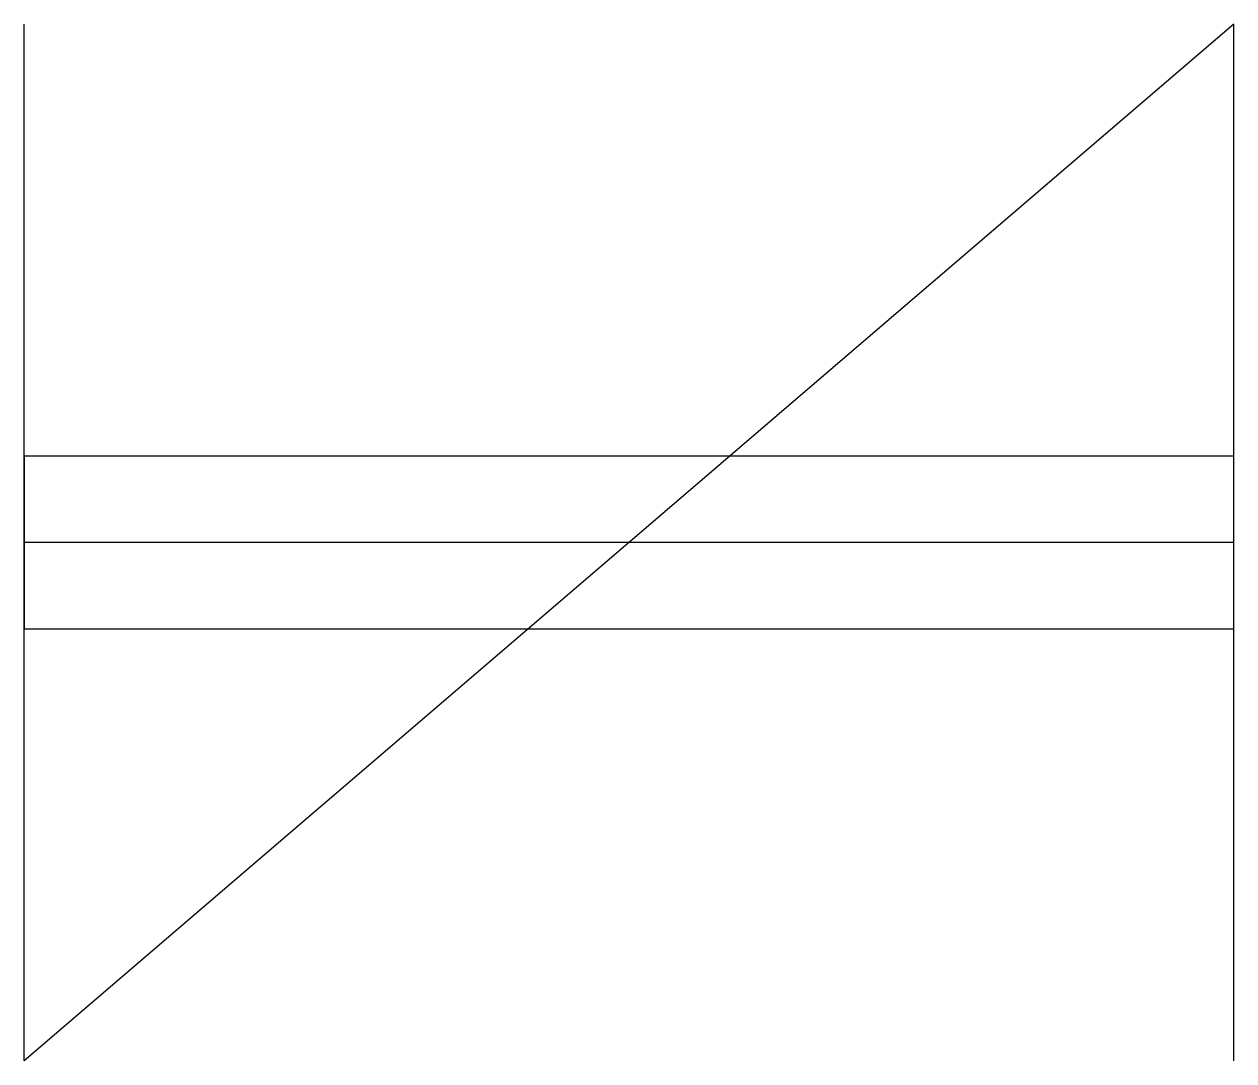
# Model space of a CAD drawing. Header units: millimetres. Extents: x -14.4 to 20.6, y -15 to 15.
import ezdxf

# ---------------------------------------------------------------- set-up
doc = ezdxf.new("R2010")
doc.units = ezdxf.units.MM
doc.layers.get('0').update_dxf_attribs({"linetype": 'CONTINUOUS'})

msp = doc.modelspace()

# ---------------------------------------------------------------- linework, layer by layer
for p, q in [((-14.381, -15), (-14.381, 15)), ((-14.381, -15), (-14.381, 15)), ((20.619, 15), (-14.381, -15)), ((20.619, -15), (20.619, 15)), ((20.619, 0), (-14.381, 0))]:
    msp.add_line(p, q)
msp.add_lwpolyline([(-14.381, -2.5), (20.619, -2.5), (20.619, 2.5), (-14.381, 2.5)], close=True)

doc.saveas('drawing.dxf')
